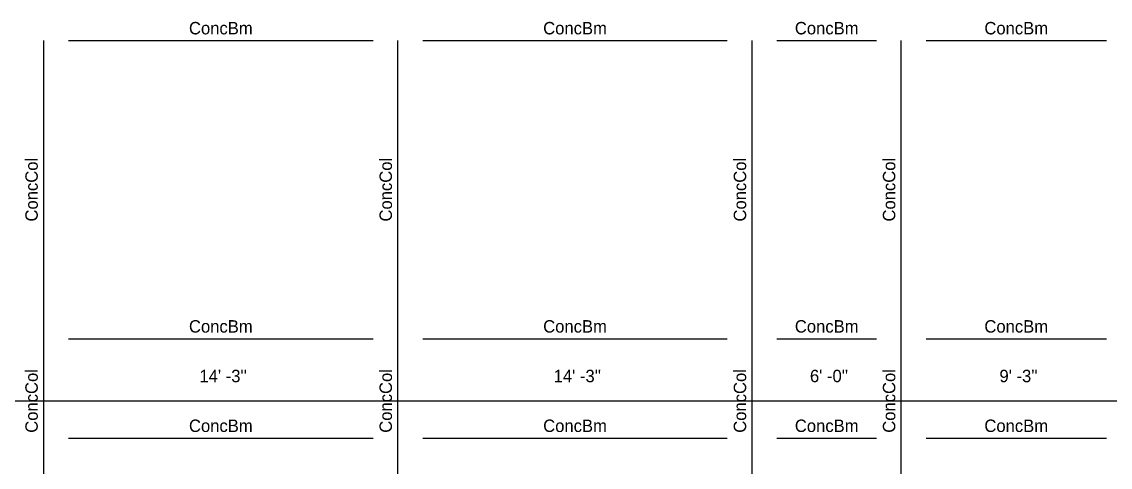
# Model space of a CAD drawing. Extents: x -38 to 2998, y -195 to 11529.
# Drawn here: x 562 to 1088, y 3826 to 4041 of the extents above; entities that cross this region are included whole.
import ezdxf
from ezdxf.enums import TextEntityAlignment as Align

# ---------------------------------------------------------------- set-up
doc = ezdxf.new("R2010")
doc.units = 0
doc.header["$MEASUREMENT"] = 0
doc.layers.get('0').update_dxf_attribs({"linetype": 'CONTINUOUS'})
for name, color, linetype in [('CENTERLINES', 7, 'CONTINUOUS'), ('DIMENSIONS', 4, 'CONTINUOUS'), ('TEXT', 5, 'CONTINUOUS')]:
    doc.layers.add(name, color=color, linetype=linetype)
doc.dimstyles.get("Standard").update_dxf_attribs({"dimtxt": 0.18, "dimasz": 0.18, "dimexe": 0.18, "dimexo": 0.0625, "dimgap": 0.09, "dimtad": 0, "dimtih": 1, "dimtoh": 1, "dimdec": 4, "dimzin": 0, "dimtxsty": 'STANDARD', "dimcen": 0.09, "dimazin": 3, "dimtfac": 1, "dimtdec": 4, "dimtofl": 0, "dimtmove": 0, "dimatfit": 3, "dimtolj": 1, "dimtzin": 0})

# ---------------------------------------------------------------- blocks, each defined once
blk = doc.blocks.new('*D7845')
at = {"color": 1, "linetype": 'BYBLOCK'}
for points in [[(355.77, 3862.77), (354.71, 3861.71), (347.29, 3854.29), (346.23, 3853.23)], [(577.77, 3862.77), (576.71, 3861.71), (569.29, 3854.29), (568.23, 3853.23)]]:
    blk.add_solid(points, dxfattribs=at)
at = {"layer": 'DIMENSIONS', "color": 9, "linetype": 'BYBLOCK'}
for p, q in [((351, 3858), (351, 3876)), ((573, 3858), (573, 3876))]:
    blk.add_line(p, q, dxfattribs=at)
at = {"layer": 'DIMENSIONS', "color": 0, "linetype": 'BYBLOCK'}
blk.add_line((351, 3858), (573, 3858), dxfattribs=at)
at = {"layer": 'DIMENSIONS', "color": 0, "linetype": 'BYBLOCK', "insert": (462, 3870), "char_height": 6, "attachment_point": 5}
blk.add_mtext("\\A1; 18' -6''", dxfattribs=at)
blk = doc.blocks.new('*D7846')
at = {"color": 1, "linetype": 'BYBLOCK'}
for points in [[(577.77, 3862.77), (576.71, 3861.71), (569.29, 3854.29), (568.23, 3853.23)], [(748.77, 3862.77), (747.71, 3861.71), (740.29, 3854.29), (739.23, 3853.23)]]:
    blk.add_solid(points, dxfattribs=at)
at = {"layer": 'DIMENSIONS', "color": 9, "linetype": 'BYBLOCK'}
for p, q in [((573, 3858), (573, 3876)), ((744, 3858), (744, 3876))]:
    blk.add_line(p, q, dxfattribs=at)
at = {"layer": 'DIMENSIONS', "color": 0, "linetype": 'BYBLOCK'}
blk.add_line((573, 3858), (744, 3858), dxfattribs=at)
at = {"layer": 'DIMENSIONS', "color": 0, "linetype": 'BYBLOCK', "insert": (658.5, 3870), "char_height": 6, "attachment_point": 5}
blk.add_mtext("\\A1; 14' -3''", dxfattribs=at)
blk = doc.blocks.new('*D7847')
at = {"color": 1, "linetype": 'BYBLOCK'}
for points in [[(748.77, 3862.77), (747.71, 3861.71), (740.29, 3854.29), (739.23, 3853.23)], [(919.77, 3862.77), (918.71, 3861.71), (911.29, 3854.29), (910.23, 3853.23)]]:
    blk.add_solid(points, dxfattribs=at)
at = {"layer": 'DIMENSIONS', "color": 9, "linetype": 'BYBLOCK'}
for p, q in [((744, 3858), (744, 3876)), ((915, 3858), (915, 3876))]:
    blk.add_line(p, q, dxfattribs=at)
at = {"layer": 'DIMENSIONS', "color": 0, "linetype": 'BYBLOCK'}
blk.add_line((744, 3858), (915, 3858), dxfattribs=at)
at = {"layer": 'DIMENSIONS', "color": 0, "linetype": 'BYBLOCK', "insert": (829.5, 3870), "char_height": 6, "attachment_point": 5}
blk.add_mtext("\\A1; 14' -3''", dxfattribs=at)
blk = doc.blocks.new('*D7848')
at = {"color": 1, "linetype": 'BYBLOCK'}
for points in [[(919.77, 3862.77), (918.71, 3861.71), (911.29, 3854.29), (910.23, 3853.23)], [(991.77, 3862.77), (990.71, 3861.71), (983.29, 3854.29), (982.23, 3853.23)]]:
    blk.add_solid(points, dxfattribs=at)
at = {"layer": 'DIMENSIONS', "color": 9, "linetype": 'BYBLOCK'}
for p, q in [((915, 3858), (915, 3876)), ((987, 3858), (987, 3876))]:
    blk.add_line(p, q, dxfattribs=at)
at = {"layer": 'DIMENSIONS', "color": 0, "linetype": 'BYBLOCK'}
blk.add_line((915, 3858), (987, 3858), dxfattribs=at)
at = {"layer": 'DIMENSIONS', "color": 0, "linetype": 'BYBLOCK', "insert": (951, 3870), "char_height": 6, "attachment_point": 5}
blk.add_mtext("\\A1; 6' -0''", dxfattribs=at)
blk = doc.blocks.new('*D7849')
at = {"color": 1, "linetype": 'BYBLOCK'}
for points in [[(991.77, 3862.77), (990.71, 3861.71), (983.29, 3854.29), (982.23, 3853.23)], [(1102.77, 3862.77), (1101.71, 3861.71), (1094.29, 3854.29), (1093.23, 3853.23)]]:
    blk.add_solid(points, dxfattribs=at)
at = {"layer": 'DIMENSIONS', "color": 9, "linetype": 'BYBLOCK'}
for p, q in [((987, 3858), (987, 3876)), ((1098, 3858), (1098, 3876))]:
    blk.add_line(p, q, dxfattribs=at)
at = {"layer": 'DIMENSIONS', "color": 0, "linetype": 'BYBLOCK'}
blk.add_line((987, 3858), (1098, 3858), dxfattribs=at)
at = {"layer": 'DIMENSIONS', "color": 0, "linetype": 'BYBLOCK', "insert": (1042.5, 3870), "char_height": 6, "attachment_point": 5}
blk.add_mtext("\\A1; 9' -3''", dxfattribs=at)

msp = doc.modelspace()

# ---------------------------------------------------------------- linework, layer by layer
at = {"layer": 'CENTERLINES', "color": 0, "linetype": 'CONTINUOUS'}
for p, q in [((573, 3888), (573, 4032)), ((585, 4032), (732, 4032)), ((744, 3888), (744, 4032)), ((756, 4032), (903, 4032)), ((915, 3888), (915, 4032)), ((927, 4032), (975, 4032)), ((987, 3888), (987, 4032)), ((999, 4032), (1086, 4032)), ((573, 3828), (573, 3888)), ((585, 3888), (732, 3888)), ((744, 3828), (744, 3888)), ((756, 3888), (903, 3888)), ((915, 3828), (915, 3888)), ((927, 3888), (975, 3888)), ((987, 3828), (987, 3888)), ((999, 3888), (1086, 3888)), ((573, 3696), (573, 3840)), ((585, 3840), (732, 3840)), ((744, 3696), (744, 3840)), ((756, 3840), (903, 3840)), ((915, 3696), (915, 3840)), ((927, 3840), (975, 3840)), ((987, 3696), (987, 3840)), ((999, 3840), (1086, 3840))]:
    msp.add_line(p, q, dxfattribs=at)

# ---------------------------------------------------------------- texts
at = {"layer": 'TEXT', "color": 0}
for p in [(658.5, 4038), (829.5, 4038), (951, 4038), (1042.5, 4038), (658.5, 3894), (829.5, 3894), (951, 3894), (1042.5, 3894), (658.5, 3846), (829.5, 3846), (951, 3846), (1042.5, 3846)]:
    msp.add_text('ConcBm', height=6, dxfattribs=at).set_placement(p, align=Align.MIDDLE)
for p in [(567, 3960), (738, 3960), (909, 3960), (981, 3960), (567, 3858), (738, 3858), (909, 3858), (981, 3858)]:
    msp.add_text('ConcCol', height=6, rotation=90, dxfattribs=at).set_placement(p, align=Align.MIDDLE)

# ---------------------------------------------------------------- dimensions: what is measured, and where the dimension line sits
at = {"layer": 'DIMENSIONS'}
for base, p1, p2, picture, middle in [((573, 3858), (351, 3846), (573, 3846), '*D7845', (462, 3846)), ((744, 3858), (573, 3846), (744, 3846), '*D7846', (658.5, 3846)), ((915, 3858), (744, 3846), (915, 3846), '*D7847', (829.5, 3846)), ((987, 3858), (915, 3846), (987, 3846), '*D7848', (951, 3846)), ((1098, 3858), (987, 3846), (1098, 3846), '*D7849', (1042.5, 3846))]:
    dim = msp.add_linear_dim(base=base, p1=p1, p2=p2, dimstyle='STANDARD', dxfattribs=at)
    dim.commit()
    dim.dimension.update_dxf_attribs({"geometry": picture, "text_midpoint": middle})

doc.saveas('drawing.dxf')
